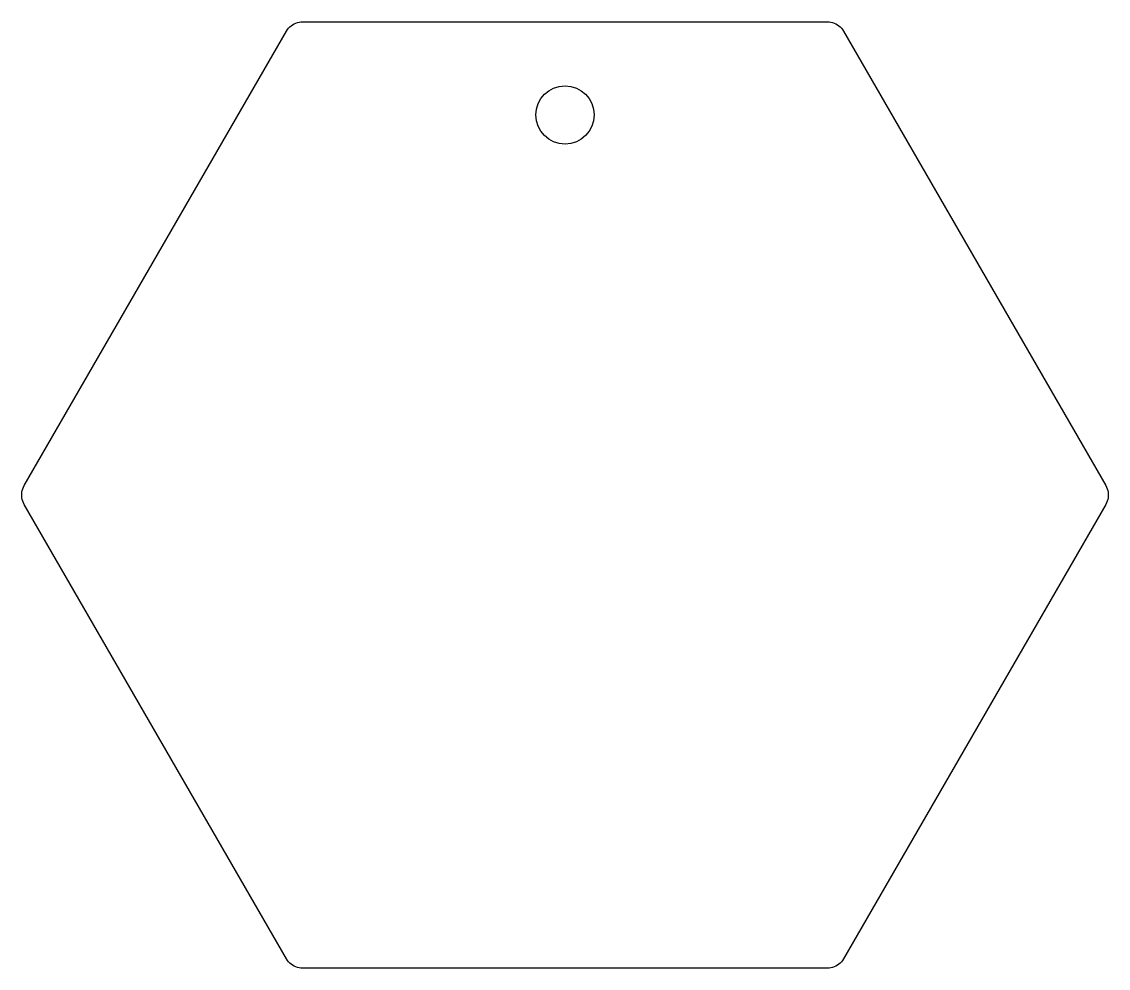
# Model space of a CAD drawing. Header units: inches. Extents: x 0 to 3.5, y 0 to 3.05.
import ezdxf

# ---------------------------------------------------------------- set-up
doc = ezdxf.new("R2010")
doc.units = ezdxf.units.IN

msp = doc.modelspace()

# ---------------------------------------------------------------- linework, layer by layer
at = {"layer": 'CUT'}
msp.add_lwpolyline([(3.492, 1.5539), (3.4946, 1.5488), (3.4968, 1.5434), (3.4984, 1.5379), (3.4995, 1.5323), (3.5, 1.5266), (3.5, 1.5208), (3.4995, 1.5151), (3.4984, 1.5095), (3.4968, 1.504), (3.4946, 1.4987), (3.492, 1.4936), (2.6471, 0.0302), (2.644, 0.0254), (2.6405, 0.0208), (2.6365, 0.0167), (2.6322, 0.0129), (2.6275, 0.0096), (2.6225, 0.0067), (2.6173, 0.0044), (2.6119, 0.0025), (2.6063, 0.0011), (2.6006, 0.0003), (2.5949, 0), (0.9051, 0), (0.8994, 0.0003), (0.8937, 0.0011), (0.8881, 0.0025), (0.8827, 0.0044), (0.8775, 0.0067), (0.8725, 0.0096), (0.8678, 0.0129), (0.8635, 0.0167), (0.8595, 0.0208), (0.856, 0.0254), (0.8529, 0.0302), (0.008, 1.4936), (0.0054, 1.4987), (0.0032, 1.504), (0.0016, 1.5095), (0.0005, 1.5151), (0, 1.5208), (0, 1.5266), (0.0005, 1.5323), (0.0016, 1.5379), (0.0032, 1.5434), (0.0054, 1.5488), (0.008, 1.5539), (0.8529, 3.0172), (0.856, 3.0221), (0.8595, 3.0266), (0.8635, 3.0307), (0.8678, 3.0345), (0.8725, 3.0378), (0.8775, 3.0407), (0.8827, 3.0431), (0.8881, 3.045), (0.8937, 3.0463), (0.8994, 3.0471), (0.9051, 3.0474), (2.5949, 3.0474), (2.6006, 3.0471), (2.6063, 3.0463), (2.6119, 3.045), (2.6173, 3.0431), (2.6225, 3.0407), (2.6275, 3.0378), (2.6322, 3.0345), (2.6365, 3.0307), (2.6405, 3.0266), (2.644, 3.0221), (2.6471, 3.0172)], close=True, dxfattribs=at)
msp.add_circle((1.75, 2.7474), 0.0938, dxfattribs=at)

doc.saveas('drawing.dxf')
